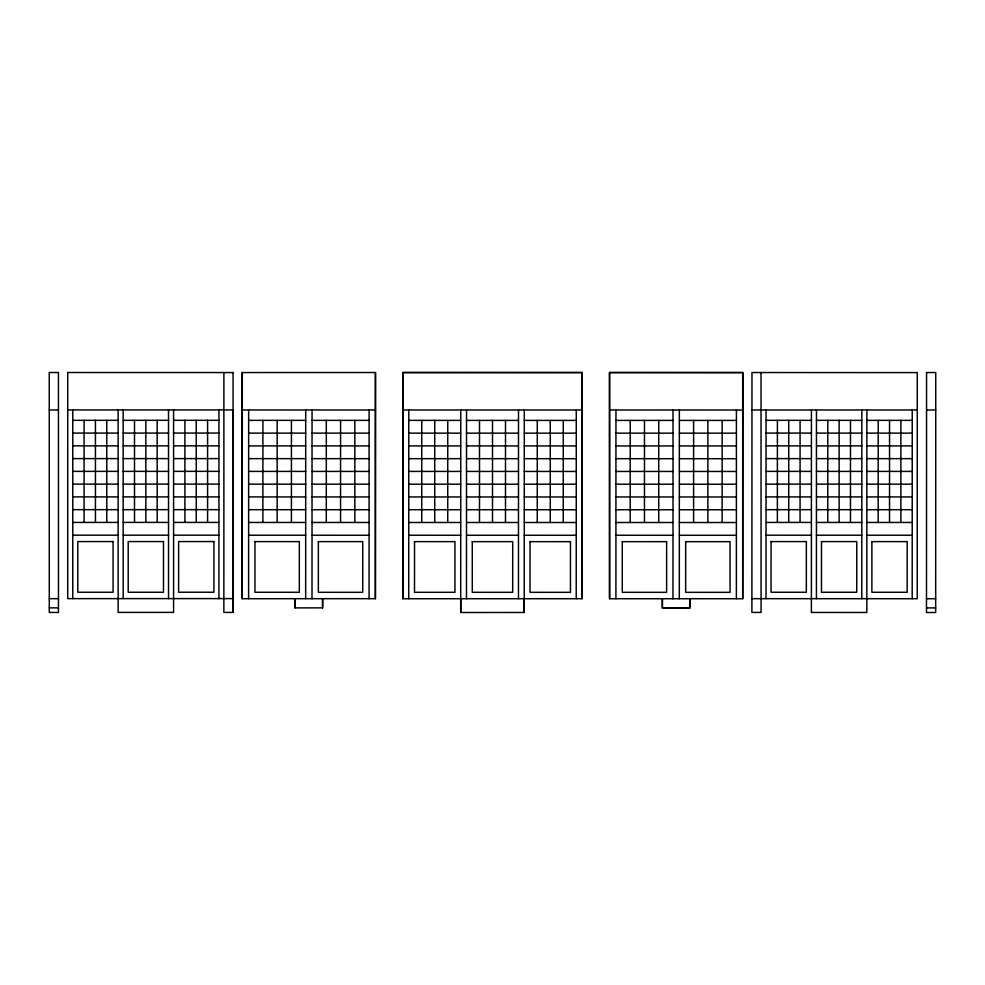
<?xml version="1.0" encoding="UTF-8"?>
<svg xmlns="http://www.w3.org/2000/svg" width="985" height="985" viewBox="0 0 985 985"><rect width="100%" height="100%" fill="white"/><g stroke="black" fill="none" stroke-linecap="round" stroke-linejoin="round"><path stroke-width="1.48" d="M233.039 409.982L233.051 612.436L223.866 612.436L223.891 372.478M233.026 372.552L67.719 372.515L67.731 598.634L233.063 598.609M242.248 598.72L242.15 372.552L375.544 372.515L375.408 598.683L242.248 598.72L242.31 372.478M248.602 598.658L248.651 409.969M262.884 522.456L262.909 420.361M277.154 522.469L277.179 420.361M291.412 522.469L291.437 420.361M295.057 607.843L295.069 598.671L295.044 607.905L322.612 607.856L322.612 598.671L322.587 607.905M305.67 598.671L305.707 409.982M312.011 598.671L312.048 409.982M326.294 522.469L326.306 420.373M340.551 522.481L340.576 420.373M354.822 522.481L354.834 420.373M369.067 598.683L369.104 409.994M402.951 598.683L403 372.502L582.073 372.539L582.012 598.72L402.963 598.732L402.927 372.564L582 372.552L582.012 598.732M408.726 598.683L408.763 409.994M421.74 522.481L421.765 420.373M434.742 522.481L434.754 420.373M447.732 522.493L447.756 420.386M460.709 612.461L460.746 409.994M466.484 598.695L466.533 409.994M479.498 522.493L479.523 420.386M492.5 522.493L492.512 420.386M505.49 522.493L505.514 420.398M518.467 598.695L518.504 410.006M460.721 598.732L460.721 612.51L524.242 612.473L524.291 410.006M537.256 522.506L537.281 420.398M550.258 522.506L550.27 420.398M563.248 522.506L563.272 420.41M576.225 598.708L576.274 410.019M609.58 598.695L609.616 372.527L742.85 372.552L742.715 598.732L609.555 598.732L609.456 372.564L742.69 372.564L742.702 598.732M615.92 598.695L615.957 410.006M630.203 522.506L630.215 420.398M644.461 522.506L644.486 420.398M658.731 522.506L658.743 420.41M672.977 598.708L673.014 410.019M679.318 598.708L679.354 410.019M693.6 522.518L693.612 420.41M707.858 522.518L707.883 420.41M722.128 522.518L722.153 420.423M736.374 598.72L736.411 410.031M761.023 372.515L761.085 612.448L751.9 612.436L751.974 372.539L917.281 372.601L917.244 598.72L751.924 598.671M766.022 598.634L766.059 409.945M777.374 522.432L777.399 420.336M788.726 522.444L788.739 420.336M800.066 522.444L800.079 420.336M811.431 409.957L811.381 612.461L866.825 612.473L866.874 409.969M816.43 598.646L816.466 409.957M827.782 522.444L827.806 420.349M839.121 522.456L839.146 420.349M850.474 522.456L850.486 420.349M861.789 598.658L861.838 409.969M878.189 522.456L878.214 420.361M889.529 522.469L889.553 420.361M900.869 522.469L900.893 420.361M912.196 598.671L912.245 409.982M49.25 409.994L58.435 409.994M67.719 409.932L233.063 409.92M242.31 409.969L375.531 409.994M402.988 409.982L582.073 410.019M609.616 410.006L742.838 410.031M751.961 409.982L917.281 409.982M926.553 410.019L935.738 410.031M72.755 420.324L118.126 420.324M123.162 420.324L168.521 420.312M173.569 420.312L218.929 420.312M766.059 420.324L811.431 420.336M816.466 420.336L861.826 420.349M866.874 420.349L912.233 420.361M248.639 420.349L305.707 420.361M312.048 420.361L369.104 420.373M408.763 420.373L460.746 420.386M466.521 420.386L518.504 420.398M524.279 420.398L576.262 420.41M615.957 420.398L673.014 420.41M679.354 420.41L736.411 420.423M72.755 433.08L118.126 433.08M123.162 433.08L168.521 433.08M173.569 433.08L218.929 433.068M766.059 433.092L811.418 433.104M816.466 433.104L861.826 433.117M866.874 433.117L912.233 433.129M248.639 433.117L305.707 433.129M312.036 433.129L369.104 433.141M408.763 433.141L460.746 433.154M466.521 433.154L518.504 433.154M524.279 433.166L576.262 433.166M615.945 433.154L673.014 433.166M679.354 433.166L736.411 433.178M72.755 445.848L118.126 445.848M123.162 445.848L168.533 445.836M173.569 445.836L218.929 445.836M248.639 445.885L305.695 445.885M312.036 445.897L369.104 445.91M408.763 445.897L460.746 445.91M466.521 445.91L518.504 445.922M524.279 445.922L576.262 445.934M615.945 445.922L673.014 445.934M679.342 445.934L736.411 445.946M766.059 445.86L811.418 445.86M816.466 445.873L861.826 445.873M866.862 445.885L912.233 445.885M72.755 458.616L118.126 458.604M123.162 458.604L168.533 458.604M173.569 458.604L218.941 458.604M248.639 458.641L305.695 458.653M312.036 458.653L369.092 458.665M408.763 458.665L460.746 458.678M466.521 458.678L518.504 458.69M524.279 458.69L576.262 458.702M615.945 458.69L673.001 458.702M679.342 458.702L736.411 458.714M766.047 458.616L811.418 458.628M816.454 458.628L861.826 458.641M866.862 458.641L912.233 458.653M72.755 471.372L118.126 471.372M123.162 471.372L168.533 471.372M173.569 471.372L218.941 471.359M615.945 471.446L673.001 471.458M679.342 471.458L736.398 471.47M766.047 471.384L811.418 471.396M816.454 471.396L861.826 471.409M866.862 471.409L912.221 471.421M248.639 471.409L305.695 471.421M312.036 471.421L369.092 471.433M408.75 471.421L460.734 471.433M466.521 471.433L518.492 471.446M524.279 471.446L576.262 471.458M72.755 484.14L118.126 484.14M123.162 484.14L168.533 484.127M173.569 484.127L218.941 484.127M766.047 484.14L811.406 484.152M816.454 484.152L861.813 484.164M866.862 484.164L912.221 484.177M248.626 484.164L305.695 484.177M312.036 484.177L369.092 484.189M408.75 484.189L460.734 484.201M466.508 484.201L518.492 484.214M524.266 484.214L576.25 484.226M615.945 484.214L673.001 484.226M679.342 484.226L736.398 484.238M72.755 496.896L118.126 496.896M123.162 496.896L168.533 496.896M173.569 496.896L218.941 496.883M766.047 496.908L811.406 496.92M816.454 496.92L861.813 496.933M866.862 496.933L912.221 496.945M248.626 496.933L305.682 496.945M312.023 496.945L369.092 496.957M408.75 496.957L460.734 496.969M466.508 496.969L518.492 496.969M524.266 496.982L576.25 496.982M615.933 496.969L673.001 496.982M679.342 496.982L736.398 496.994M766.034 509.676L811.406 509.676M816.442 509.688L861.813 509.688M866.849 509.701L912.221 509.701M72.767 509.664L118.126 509.664M123.162 509.664L168.533 509.651M173.569 509.651L218.941 509.651M248.626 509.701L305.682 509.701M312.023 509.713L369.092 509.725M408.75 509.713L460.734 509.725M466.508 509.725L518.492 509.737M524.266 509.737L576.25 509.75M615.933 509.737L673.001 509.75M679.33 509.75L736.398 509.762M72.767 522.432L118.126 522.419M123.162 522.419L168.533 522.419M173.569 522.419L218.941 522.419M248.626 522.456L305.682 522.469M312.023 522.469L369.079 522.481M408.75 522.481L460.734 522.493M466.508 522.493L518.492 522.506M524.266 522.506L576.25 522.518M615.933 522.506L672.989 522.518M679.33 522.518L736.398 522.53M766.034 522.432L811.406 522.444M816.442 522.444L861.813 522.456M866.849 522.456L912.221 522.469M72.767 535.187L118.126 535.187M123.174 535.187L168.533 535.187M173.569 535.187L218.941 535.175M615.933 535.261L672.989 535.274M679.33 535.274L736.386 535.286M766.034 535.2L811.406 535.212M816.442 535.212L861.801 535.224M866.849 535.224L912.208 535.237M248.614 535.224L305.682 535.237M312.023 535.237L369.079 535.249M408.738 535.237L460.721 535.249M466.496 535.249L518.479 535.261M524.266 535.261L576.237 535.274M49.287 598.683L58.472 598.671M926.503 598.72L935.676 598.72M49.287 607.856L58.472 607.856M926.491 607.905L935.676 607.917M524.254 598.732L524.254 612.51M375.383 372.539L375.383 598.72M233.063 372.478L233.063 612.375M218.929 409.92L218.941 598.609M207.589 420.312L207.601 522.419M196.249 420.312L196.261 522.419M184.909 420.312L184.921 522.419M173.569 409.932L173.582 612.387L118.138 612.399L118.114 409.932M168.521 409.932L168.533 598.621M157.181 420.312L157.194 522.419M145.842 420.312L145.854 522.419M134.502 420.312L134.514 522.419M123.162 409.932L123.174 598.621M106.774 420.324L106.786 522.419M95.434 420.324L95.446 522.432M84.094 420.324L84.107 522.432M72.755 409.932L72.767 598.621M254.955 541.602L254.943 592.28L299.329 592.28L299.341 541.615L254.955 541.602M318.364 541.615L318.352 592.293L362.726 592.305L362.739 541.627L318.364 541.615M414.513 541.627L414.513 592.293L454.935 592.305L454.947 541.639L414.513 541.627M472.271 541.639L472.271 592.305L512.692 592.317L512.705 541.639L472.271 541.639M530.041 541.652L530.029 592.317L570.45 592.33L570.463 541.652L530.041 541.652M622.274 541.652L622.261 592.317L666.636 592.33L666.648 541.652L622.274 541.652M662.376 598.708L662.376 607.893L689.906 607.917L689.919 598.72L689.906 607.917L662.376 607.893L662.351 598.732M685.671 541.664L685.659 592.33L730.045 592.342L730.045 541.664L685.671 541.664M771.07 541.578L771.058 592.256L806.346 592.256L806.358 541.59L771.07 541.578M821.478 541.59L821.465 592.268L856.753 592.268L856.765 541.602L821.478 541.59M871.885 541.602L871.873 592.28L907.16 592.28L907.173 541.615L871.885 541.602M926.565 372.539L926.491 612.522L935.676 612.522L935.75 372.552L926.565 372.539M58.435 372.502L49.25 372.515L49.287 612.461L58.472 612.448L58.435 372.502M113.09 541.565L77.803 541.578L77.803 592.244L113.09 592.244L113.09 541.565M163.498 541.565L128.21 541.565L128.21 592.244L163.498 592.244L163.498 541.565M213.905 541.565L178.617 541.565L178.617 592.231L213.905 592.231L213.905 541.565"/></g></svg>
